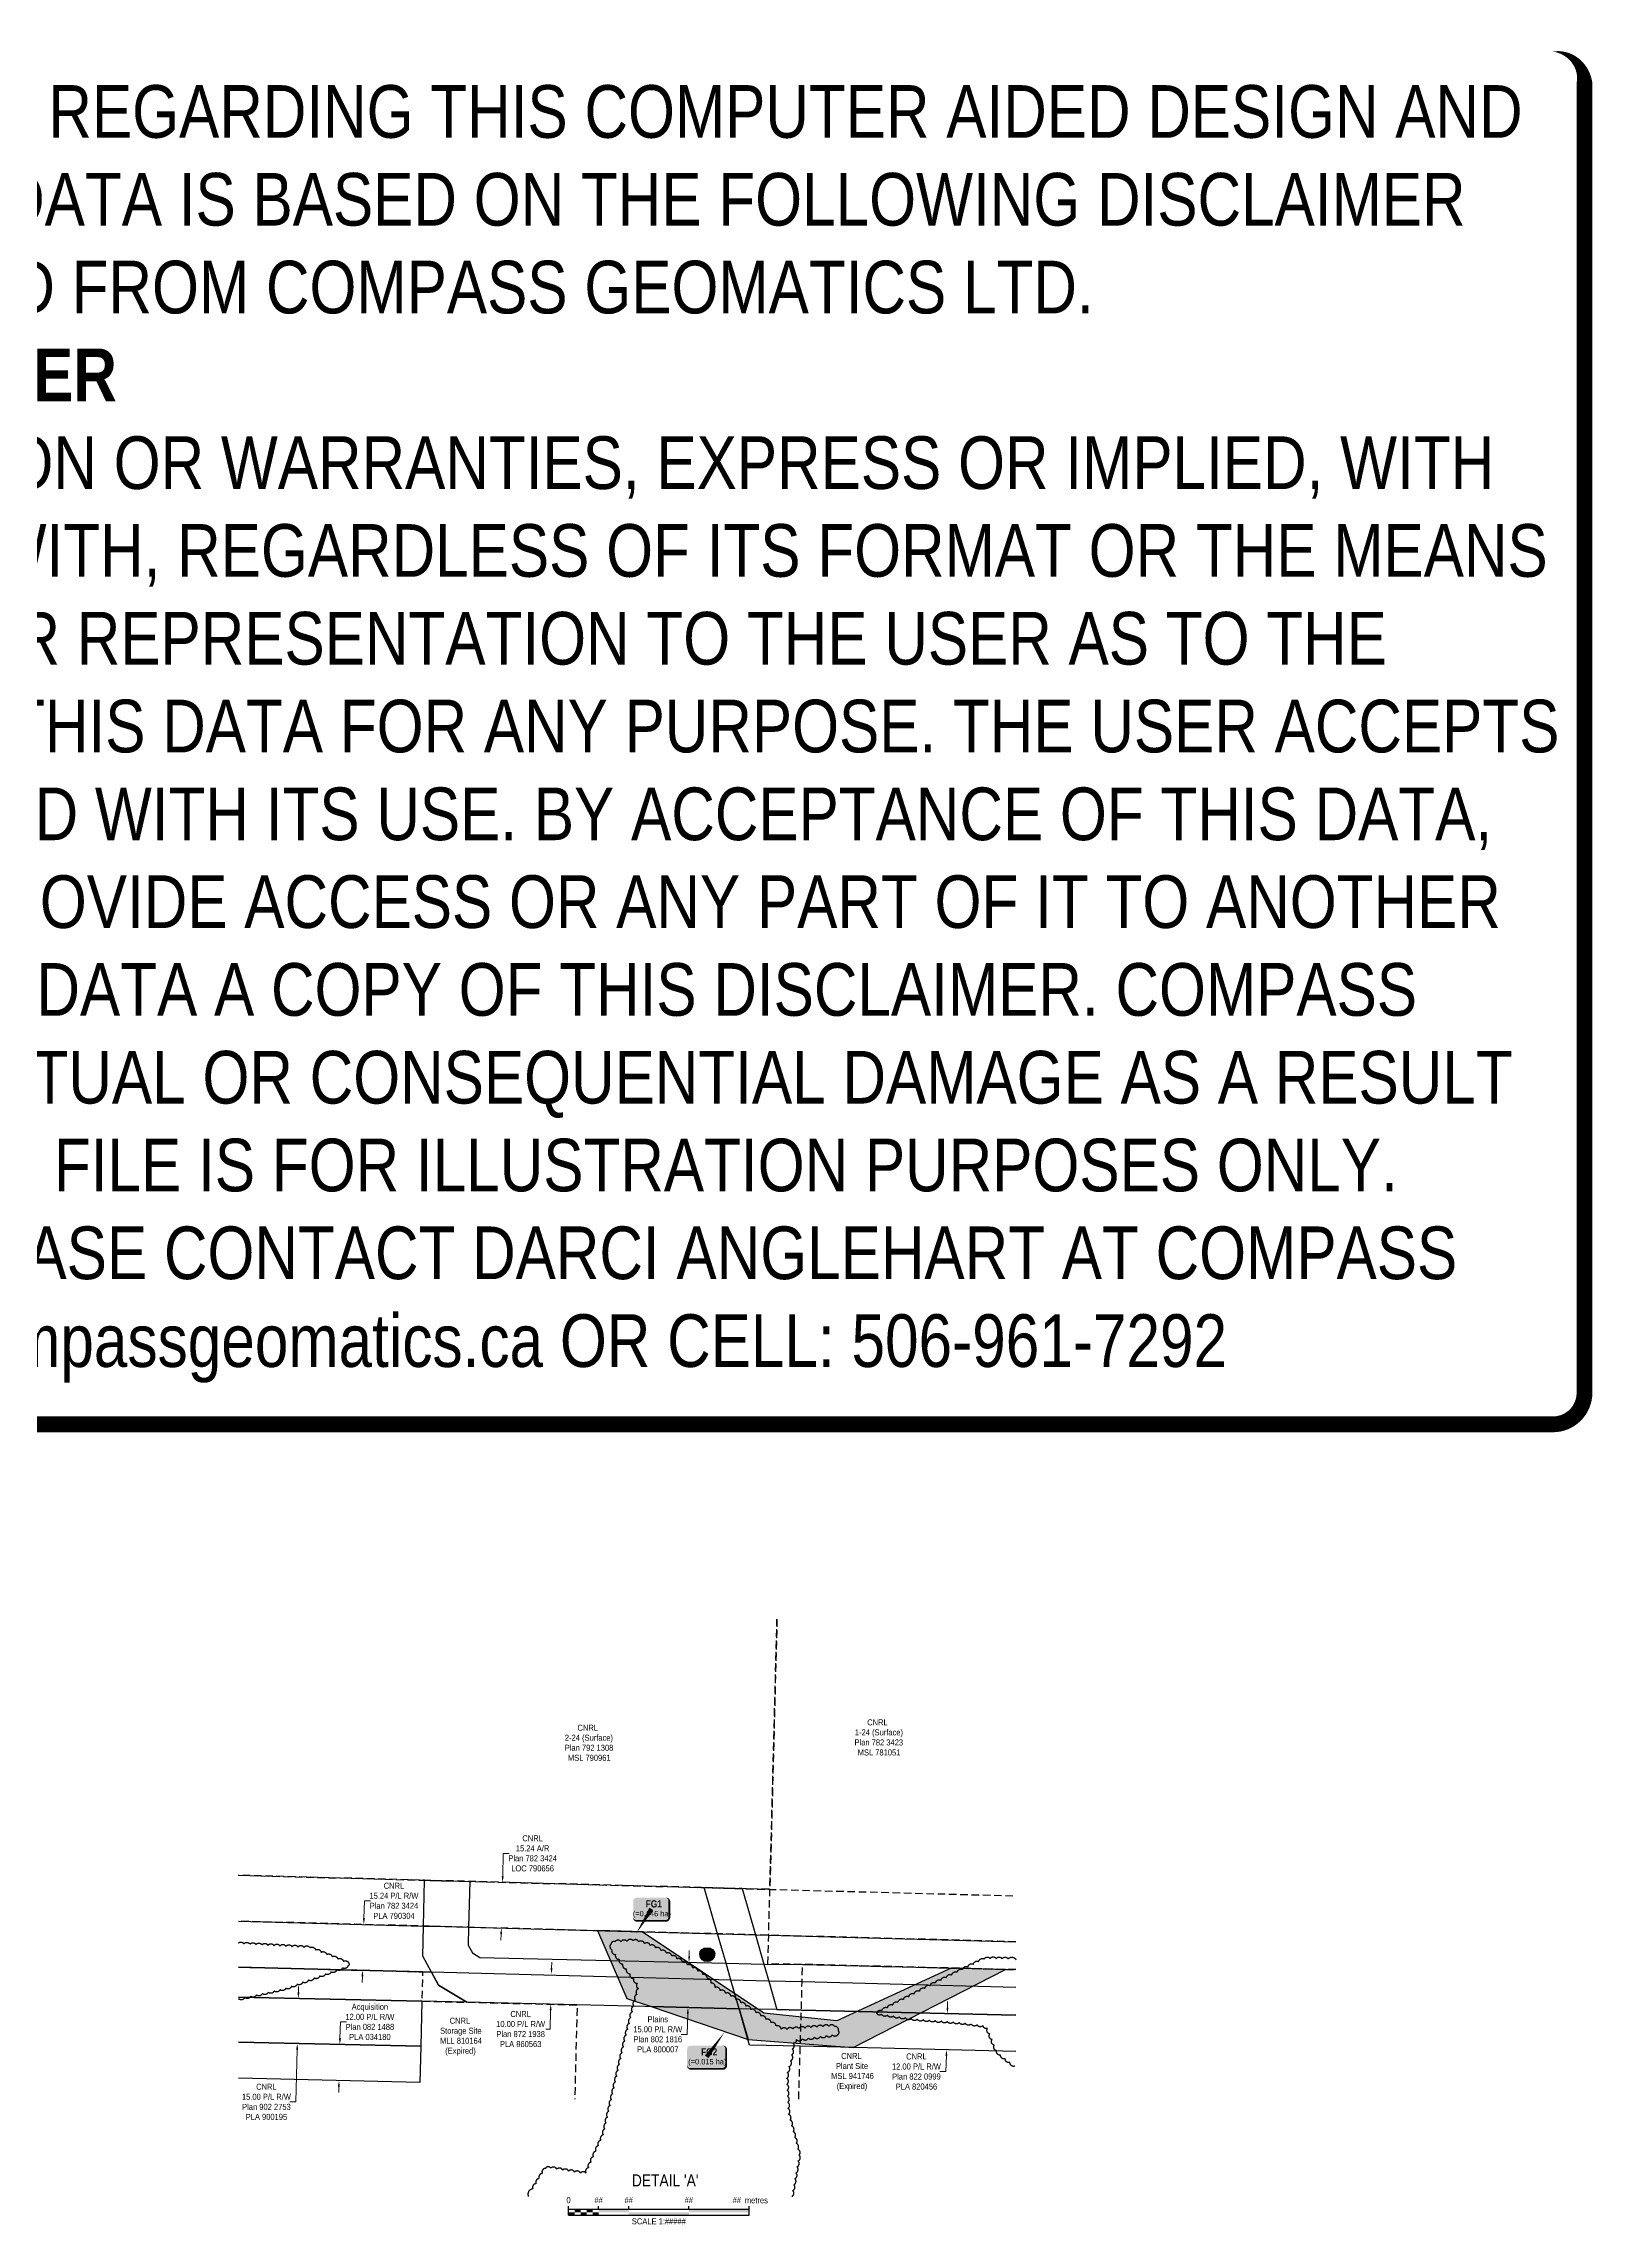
# Model space of a CAD drawing. Extents: x 397859 to 403387, y 6355888 to 6359667.
# Drawn here: x 400813 to 403387, y 6356044 to 6359667 of the extents above; entities that cross this region are included whole.
import ezdxf
from ezdxf.enums import TextEntityAlignment as Align

# ---------------------------------------------------------------- set-up
doc = ezdxf.new("R2010")
doc.units = 0
doc.header["$LTSCALE"] = 5
doc.header["$PDSIZE"] = 0.5
doc.linetypes.add('0', pattern=[1, 1, 0])
doc.linetypes.add('foc-ACCESSROAD', pattern=[3.75, 2.5, -1.25])
doc.layers.get('Defpoints').update_dxf_attribs({"color": 9})
for name, color, linetype in [('C-AR', 13, 'foc-ACCESSROAD'), ('C-RW', 13, 'Continuous'), ('C-WS', 13, 'foc-ACCESSROAD'), ('DETAIL-T', 7, 'Continuous'), ('F-RW', 190, 'Continuous'), ('P-CROSSINGS', 250, 'Continuous'), ('P-TEMP-BLOCKS', 250, 'Continuous'), ('P-TEMP-BLUE', 146, 'Continuous'), ('P-WORKAREA', 113, 'Continuous'), ('P-WORKAREA-H', 111, 'Continuous'), ('T-BUSH', 110, '0')]:
    doc.layers.add(name, color=color, linetype=linetype)
for name, color, linetype, lineweight in [('C-AR-T', 13, 'Continuous', 9), ('C-RW-T', 13, 'Continuous', 9), ('C-WS-T', 13, 'Continuous', 9), ('F-RW-T', 190, 'Continuous', 9)]:
    doc.layers.add(name, color=color, linetype=linetype, lineweight=lineweight)
doc.layers.add('DISCLAIMER', color=7, linetype='Continuous', plot=False)
doc.layers.add('P-TEMP-BLUE-H', color=7, linetype='Continuous', true_color=0x99e6ff)
doc.styles.add('80', font='ARIALN.TTF', dxfattribs={"height": 10})
doc.styles.add('80CG', font='ARIALN.TTF', dxfattribs={"height": 10})
doc.styles.add('80L', font='ARIALN.TTF', dxfattribs={"height": 10})
doc.styles.add('BOLD', font='ARIALNB.TTF')
doc.styles.add('Crossing', font='ARIALN.TTF', dxfattribs={"height": 10})
doc.dimstyles.new('Compass 5 000', dxfattribs={"dimscale": 5, "dimtxt": 9, "dimasz": 2, "dimexe": 0.2, "dimexo": 0.0625, "dimgap": 0.5, "dimtad": 0, "dimtih": 1, "dimtoh": 1, "dimzin": 0, "dimdsep": 46, "dimtxsty": '80CG', "dimcen": 0.1, "dimse1": 1, "dimse2": 1, "dimclrd": 256, "dimclrt": 256, "dimaunit": 1, "dimadec": 4, "dimazin": 0, "dimtfac": 0.06, "dimtofl": 0, "dimtmove": 0, "dimatfit": 1, "dimfxl": 0.2, "dimtolj": 1, "dimtzin": 0, "dimlwd": -1, "dimarcsym": 0})

# ---------------------------------------------------------------- blocks, each defined once
blk = doc.blocks.new('*U320')
at = {"color": 0}
for p, q in [((-150.0000000000342, 0), (-150.0000000000342, 15.00000000000273)), ((-150.0000000000342, 10.00000000000182), (150.2392182250246, 10.00000000000159)), ((-150.0000000000342, 0), (150.2392182250246, -2.274e-13)), ((-100.0000000000232, 10.00000000000182), (-100.0000000000232, 15.00000000000273)), ((-50.00000000001134, 10.00000000000182), (-50.00000000001134, 15.00000000000273)), ((50.00000000001134, 10.00000000000182), (50.00000000001134, 15.00000000000273)), ((150.2392182250246, -2.274e-13), (150.2392182250246, 15.0000000000025))]:
    blk.add_line(p, q, dxfattribs=at)
for points in [[(-150.0000000000342, 5.000000000000909), (-140.0000000000233, 5.000000000000909), (-150.0000000000342, 0), (-140.0000000000233, 0)], [(-140.0000000000342, 10.00000000000091), (-130.0000000000232, 10.00000000000091), (-140.0000000000342, 5), (-130.0000000000232, 5)], [(-130.0000000000342, 5.000000000000909), (-120.0000000000233, 5.000000000000909), (-130.0000000000342, 0), (-120.0000000000233, 0)], [(-120.0000000000342, 10.00000000000091), (-110.0000000000233, 10.00000000000091), (-120.0000000000342, 5), (-110.0000000000233, 5)], [(-110.0000000000342, 5.000000000000909), (-100.0000000000232, 5.000000000000909), (-110.0000000000342, 0), (-100.0000000000232, 0)], [(-100.0000000000232, 10.00000000000182), (-50.00000000001134, 10.00000000000182), (-100.0000000000232, 5.000000000000909), (-50.00000000001134, 5.000000000000909)], [(-50.00000000001134, 5.000000000000909), (50.00000000001134, 5.000000000000909), (-50.00000000001134, 0), (50.00000000001134, 0)], [(50.00000000001134, 10.00000000000182), (150.2392182250246, 10.00000000000159), (50.00000000001134, 5.000000000000909), (150.2392182250246, 5.000000000000682)]]:
    blk.add_solid(points, dxfattribs=at)
at = {"color": 0, "style": '80'}
blk.add_text('metres', height=10.00000000000227, dxfattribs=at).set_placement((162.2392182250246, 20.0000000000025), align=Align.CENTER)
for s, insert, char_height, attachment_point in [('0', (-150.0000000000342, 30.21145975443656), 10, 2), ('##', (-100.0000000000232, 30.21145975443656), 10, 2), ('##', (-50.00000000001134, 30.21145975443656), 10, 2), ('##', (50.00000000001134, 30.21145975443656), 10, 2), ('##', (136.6959500629242, 30.21828103683765), 10, 3), ('SCALE 1:#####', (0.1196091124951968, -5.000000000000114), 10.00000000000227, 2)]:
    blk.add_mtext(s, dxfattribs=dict(at, insert=insert, char_height=char_height, attachment_point=attachment_point))
blk = doc.blocks.new('*D482')
at = {"layer": 'Defpoints', "color": 0, "transparency": 16777216}
for p in [(401308.4473219961, 6356342.769170429), (401304.000259173, 6356282.859499819), (401307.0882750958, 6356282.789530101)]:
    blk.add_point(p, dxfattribs=at)
at = {"layer": 'F-RW-T', "transparency": 16777216}
for p, q in [((401305.5858326338, 6356352.836574103), (401306.2095035601, 6356380.361420989)), ((401306.2095035601, 6356380.361420989), (401316.2095035601, 6356380.361420989)), ((401303.7737326124, 6356272.862065862), (401303.5472060518, 6356262.864631905))]:
    blk.add_line(p, q, dxfattribs=at)
for points in [[(401303.9195936411, 6356352.874328529), (401307.2520716266, 6356352.798819676), (401305.3593060732, 6356342.839140146)], [(401302.1074936196, 6356272.899820289), (401305.4399716051, 6356272.824311435), (401304.000259173, 6356282.859499819)]]:
    blk.add_solid(points, dxfattribs=at)
at = {"layer": 'F-RW-T', "transparency": 16777216, "insert": (401355.2954517176, 6356380.36142099), "char_height": 10, "attachment_point": 5, "style": '80CG'}
blk.add_mtext('\\A1;Acquisition\\P12.00 P/L R/W\\PPlan 082 1488\\PPLA 034180', dxfattribs=at)
blk = doc.blocks.new('*D483')
at = {"layer": 'C-RW-T', "transparency": 16777216}
for p, q in [((401236.5814498414, 6356429.393353269), (401236.8079708752, 6356439.39078735)), ((401234.4300880097, 6356334.443680212), (401232.4605481768, 6356247.518663477)), ((401232.4605481768, 6356247.518663477), (401222.4605481768, 6356247.518663476))]:
    blk.add_line(p, q, dxfattribs=at)
for points in [[(401234.9152108277, 6356429.431106774), (401238.247688855, 6356429.355599763), (401236.3549288076, 6356419.395919186)], [(401232.7638489961, 6356334.481433718), (401236.0963270233, 6356334.405926706), (401234.6566090435, 6356344.441114293)]]:
    blk.add_solid(points, dxfattribs=at)
at = {"layer": 'Defpoints', "color": 0, "transparency": 16777216}
for p in [(401188.3425315221, 6356420.483780108), (401186.6442117579, 6356345.528975216), (401234.6566090435, 6356344.441114293)]:
    blk.add_point(p, dxfattribs=at)
at = {"layer": 'C-RW-T', "transparency": 16777216, "insert": (401183.374600018, 6356247.518663478), "char_height": 10, "attachment_point": 5, "style": '80CG'}
blk.add_mtext('\\A1;CNRL\\P15.00 P/L R/W\\PPlan 902 2753\\PPLA 900195', dxfattribs=at)
blk = doc.blocks.new('*D484')
at = {"layer": 'C-RW-T', "transparency": 16777216}
for p, q in [((401657.2259678822, 6356469.67095416), (401657.4525702705, 6356479.668386399)), ((401655.644293305, 6356399.889322419), (401654.9323720139, 6356368.480188028)), ((401654.9323720139, 6356368.480188028), (401644.9323720139, 6356368.480188028))]:
    blk.add_line(p, q, dxfattribs=at)
for points in [[(401655.5597291759, 6356469.708721225), (401658.8922065885, 6356469.633187096), (401656.9993654939, 6356459.673521922)], [(401653.9780545986, 6356399.927089483), (401657.3105320113, 6356399.851555354), (401655.8708956932, 6356409.886754656)]]:
    blk.add_solid(points, dxfattribs=at)
at = {"layer": 'Defpoints', "color": 0, "transparency": 16777216}
for p in [(401143.9989240877, 6356471.301220158), (401142.870454287, 6356421.514452892)]:
    blk.add_point(p, dxfattribs=at)
at = {"layer": 'C-RW-T', "transparency": 16777216, "insert": (401605.8464238551, 6356368.480188028), "char_height": 10, "attachment_point": 5, "style": '80CG', "bg_fill": 3, "box_fill_scale": 1.1, "bg_fill_color": 256, "bg_fill_true_color": 13158600, "bg_fill_transparency": 0}
blk.add_mtext('\\A1;CNRL\\P10.00 P/L R/W\\PPlan 872 1938\\PPLA 860563', dxfattribs=at)
at = {"layer": 'Defpoints', "color": 0, "transparency": 16777216}
blk.add_point((401655.8708956932, 6356409.886754656), dxfattribs=at)
blk = doc.blocks.new('*D485')
at = {"layer": 'C-RW-T', "transparency": 16777216}
for p, q in [((401345.4239454367, 6356552.208618926), (401346.1967739536, 6356581.501604861)), ((401346.1967739536, 6356581.501604861), (401356.1967739536, 6356581.501604861)), ((401342.8871321128, 6356456.054251695), (401342.623396727, 6356446.057730118))]:
    blk.add_line(p, q, dxfattribs=at)
for points in [[(401343.7578585072, 6356552.252574824), (401347.0900323662, 6356552.164663028), (401345.160210051, 6356542.212097349)], [(401341.2210451832, 6356456.098207593), (401344.5532190423, 6356456.010295797), (401343.1508674985, 6356466.050773273)]]:
    blk.add_solid(points, dxfattribs=at)
at = {"layer": 'Defpoints', "color": 0, "transparency": 16777216}
for p in [(401248.0278056733, 6356544.774713948), (401345.160210051, 6356542.212097349), (401246.0184631207, 6356468.613389873)]:
    blk.add_point(p, dxfattribs=at)
at = {"layer": 'C-RW-T', "transparency": 16777216, "insert": (401395.282722111, 6356581.501604861), "char_height": 10, "attachment_point": 5, "style": '80CG'}
blk.add_mtext('\\A1;CNRL\\P15.24 P/L R/W\\PPlan 782 3424\\PPLA 790304', dxfattribs=at)
blk = doc.blocks.new('*D486')
at = {"layer": 'C-AR-T', "transparency": 16777216}
for p, q in [((401575.979318324, 6356622.317272568), (401576.9850723977, 6356660.407573715)), ((401576.9850723977, 6356660.407573715), (401586.9850723977, 6356660.407573715)), ((401573.440867235, 6356526.180086597), (401573.176914569, 6356516.183570755))]:
    blk.add_line(p, q, dxfattribs=at)
for points in [[(401574.3132323503, 6356622.361264679), (401577.6454042977, 6356622.273280457), (401575.7153656582, 6356612.320756725)], [(401571.7747812612, 6356526.224078707), (401575.1069532087, 6356526.136094485), (401573.7048199008, 6356536.17660244)]]:
    blk.add_solid(points, dxfattribs=at)
at = {"layer": 'Defpoints', "color": 0, "transparency": 16777216}
for p in [(401305.9554235852, 6356619.44362403), (401575.7153656582, 6356612.320756725), (401303.9448778279, 6356543.299469745)]:
    blk.add_point(p, dxfattribs=at)
at = {"layer": 'C-AR-T', "transparency": 16777216, "insert": (401625.7094925882, 6356660.407573714), "char_height": 10, "attachment_point": 5, "style": '80CG'}
blk.add_mtext('\\A1;CNRL\\P15.24 A/R\\PPlan 782 3424\\PLOC 790656', dxfattribs=at)
blk = doc.blocks.new('*D487')
at = {"layer": 'Defpoints', "color": 0, "transparency": 16777216}
for p in [(401924.3125300653, 6356478.328782752), (401883.8889632783, 6356404.288391222), (401922.5494677139, 6356403.378970928)]:
    blk.add_point(p, dxfattribs=at)
at = {"layer": 'F-RW-T', "transparency": 16777216}
for p, q in [((401885.8871929665, 6356489.235437479), (401886.1223603034, 6356499.232671913)), ((401883.6537959413, 6356394.291156788), (401882.8402481472, 6356359.706302754)), ((401882.8402481472, 6356359.706302754), (401872.8402481472, 6356359.706302754))]:
    blk.add_line(p, q, dxfattribs=at)
for points in [[(401884.2209872276, 6356489.274632035), (401887.5533987054, 6356489.196242922), (401885.6520256296, 6356479.238203046)], [(401881.9875902024, 6356394.330351344), (401885.3200016803, 6356394.251962231), (401883.8889632783, 6356404.288391222)]]:
    blk.add_solid(points, dxfattribs=at)
at = {"layer": 'F-RW-T', "transparency": 16777216, "insert": (401833.7542999884, 6356359.706302754), "char_height": 10, "attachment_point": 5, "style": '80CG'}
blk.add_mtext('\\A1;Plains\\P15.00 P/L R/W\\PPlan 802 1816\\PPLA 800007', dxfattribs=at)
blk = doc.blocks.new('*D488')
at = {"layer": 'C-RW-T', "transparency": 16777216}
for p, q in [((402315.2001819142, 6356404.137101829), (402315.4357659098, 6356414.134326452)), ((402313.316202449, 6356324.188691687), (402312.6964821873, 6356297.890289514)), ((402312.6964821873, 6356297.890289514), (402302.6964821873, 6356297.890289514))]:
    blk.add_line(p, q, dxfattribs=at)
for points in [[(402313.5339778102, 6356404.176365828), (402316.8663860182, 6356404.097837829), (402314.9645979187, 6356394.139877205)], [(402311.6499983451, 6356324.227955686), (402314.982406553, 6356324.149427687), (402313.5517864446, 6356334.18591631)]]:
    blk.add_solid(points, dxfattribs=at)
at = {"layer": 'Defpoints', "color": 0, "transparency": 16777216}
for p in [(402290.7391327136, 6356394.710748832), (402289.3263212396, 6356334.756787937), (402313.5517864446, 6356334.18591631)]:
    blk.add_point(p, dxfattribs=at)
at = {"layer": 'C-RW-T', "transparency": 16777216, "insert": (402263.6105340285, 6356297.890289515), "char_height": 10, "attachment_point": 5, "style": '80CG'}
blk.add_mtext('\\A1;CNRL\\P12.00 P/L R/W\\PPlan 822 0999\\PPLA 820456', dxfattribs=at)
blk = doc.blocks.new('*U489')
at = {"true_color": 0x99e6ff}
h = blk.add_hatch(color=141, dxfattribs=at)
edge = h.paths.add_edge_path()
edge.add_line((-26.49999999999999, -20), (26.49999999999999, -20))
edge.add_arc((26.49999999999999, -14), 6, 270, 360)
edge.add_line((32.49999999999999, -14), (32.49999999999999, 12.5))
edge.add_arc((26.49999999999999, 12.5), 6, 0, 90)
edge.add_line((26.49999999999999, 18.5), (-26.49999999999999, 18.5))
edge.add_arc((-26.49999999999999, 12.5), 6, 90, 180)
edge.add_line((-32.49999999999999, 12.5), (-32.49999999999999, -14))
edge.add_arc((-26.49999999999999, -14), 6, 180, 270)
at = {"flags": 128}
blk.add_lwpolyline([(29.87151032983764, 41.21783112559998, 0, 7.499999999999999, 0), (-3.398394867633904e-15, 0, 0, 0, 0)], format="xyseb", dxfattribs=at)
at = {"color": 250, "flags": 128}
blk.add_lwpolyline([(-26.49999999999999, -20, 3, 3, 0), (26.49999999999999, -20, 3, 3, 0.414213562373095), (32.49999999999999, -14, 3, 3, 0), (32.49999999999999, 12.5, 3, 0, 0.414213562373095), (26.49999999999999, 18.5, 0, 0, 0), (-26.49999999999999, 18.5, 0, 0, 0.414213562373095), (-32.49999999999999, 12.5, 0, 0, 0), (-32.49999999999999, -14, 0, 3, 0.414213562373095)], format="xyseb", close=True, dxfattribs=at)
at = {"color": 250}
for tag, p, height, style in [('TEMP_AREA_W1_001', (-9.212824010914055, 2.244292974654144), 12, 'BOLD'), ('ENTER_TEXT_001', (-30.65893587994544, -12.47010782646594), 9, '80')]:
    blk.add_attdef(tag, p, '', height=height, dxfattribs=dict(at, style=style))
blk = doc.blocks.new('xing2')
h = blk.add_hatch(color=50)
h.dxf.hatch_style = 1
edge = h.paths.add_edge_path()
edge.add_ellipse((0, 0), major_axis=(-12.5, 0), ratio=0.8162973455633619, start_angle=0, end_angle=360)
h = blk.add_hatch(color=250)
h.dxf.hatch_style = 1
edge = h.paths.add_edge_path()
edge.add_ellipse((0, -2.047489049626165), major_axis=(-12.5, 0), ratio=0.8162973455633619, start_angle=0, end_angle=180)
edge.add_line((12.5, -2.047489049626165), (12.5, 0))
edge.add_ellipse((0, 0), major_axis=(-12.5, 0), ratio=0.8162973455633619, start_angle=0, end_angle=180, ccw=False)
edge.add_line((-12.5, 0), (-12.5, -2.047489049626165))
at = {"color": 250}
blk.add_ellipse((0, 0), major_axis=(-12.5, 0), ratio=0.8162973455633619, dxfattribs=at)
blk.add_ellipse((0, -2.047489049626165), major_axis=(-12.5, 0), ratio=0.8162973455633619, start_param=0, end_param=3.141592653589793, dxfattribs=at)
at = {"color": 250, "style": 'Crossing'}
blk.add_attdef('CROSSING', text='', height=9, dxfattribs=at).set_placement((0.08916442567715421, 0.0199513138486509), align=Align.MIDDLE_CENTER)
at = {"color": 250, "style": 'Crossing', "flags": 1}
for tag, p in [('DESCRIPTION', (0.08916442567715421, -25.770021277247)), ('LOCATION', (0.08916442567715421, -39.30337514164421)), ('OWNER', (0.08916442567715421, -12.49201765665748)), ('DWG_REF', (0.08916442567715421, -52.83672900604233))]:
    blk.add_attdef(tag, text='', height=9, dxfattribs=at).set_placement(p, align=Align.MIDDLE_CENTER)
blk = doc.blocks.new('*U505')
h = blk.add_hatch(color=111)
edge = h.paths.add_edge_path()
edge.add_line((-23.99999999999998, -20), (23.99999999999998, -20))
edge.add_arc((23.99999999999998, -14), 6, 270, 360)
edge.add_line((29.99999999999998, -14), (29.99999999999998, 12.5))
edge.add_arc((23.99999999999998, 12.5), 6, 0, 90)
edge.add_line((23.99999999999998, 18.5), (-23.99999999999998, 18.5))
edge.add_arc((-23.99999999999998, 12.5), 6, 90, 180)
edge.add_line((-29.99999999999998, 12.5), (-29.99999999999998, -14))
edge.add_arc((-23.99999999999998, -14), 6, 180, 270)
at = {"color": 250, "flags": 128}
blk.add_lwpolyline([(-23.99999999999998, -20, 3, 3, 0), (23.99999999999998, -20, 3, 3, 0.414213562373095), (29.99999999999998, -14, 3, 3, 0), (29.99999999999998, 12.5, 3, 0, 0.414213562373095), (23.99999999999998, 18.5, 0, 0, 0), (-23.99999999999998, 18.5, 0, 0, 0.414213562373095), (-29.99999999999998, 12.5, 0, 0, 0), (-29.99999999999998, -14, 0, 3, 0.414213562373095)], format="xyseb", close=True, dxfattribs=at)
at = {"flags": 128}
blk.add_lwpolyline([(-25.26090848258957, -41.5107357212103, 0, 7.5, 0), (-3.398394867633905e-15, 0, 0, 0, 0)], format="xyseb", dxfattribs=at)
at = {"color": 250}
for tag, p, height, style in [('TEMP_AREA_W1_001', (-9.212824010914055, 2.244292974654144), 12, 'BOLD'), ('ENTER_TEXT_001', (-30.65893587994544, -12.47010782646594), 9, '80')]:
    blk.add_attdef(tag, p, '', height=height, dxfattribs=dict(at, style=style))
blk = doc.blocks.new('Disclaimer_Legal')
at = {"layer": 'DISCLAIMER', "color": 254, "flags": 128}
blk.add_lwpolyline([(-3612.859355113964, -1104.601793492536, 37.5, 37.5, 0), (4096.10254652852, -1104.601793492536, 37.5, 37.5, 0.414213562373095), (4171.10254652852, -1029.601793492536, 37.5, 37.5, 0), (4171.10254652852, 2078.694150954953, 37.5, 0, 0.414213562373095), (4096.10254652852, 2153.694150954953, 0, 0, 0), (-3612.859355113964, 2153.694150954953, 0, 0, 0.414213562373095), (-3687.859355113964, 2078.694150954953, 0, 0, 0), (-3687.859355113964, -1029.601793492536, 0, 37.5, 0.414213562373095)], format="xyseb", close=True, dxfattribs=at)
at = {"layer": 'DISCLAIMER', "color": 254, "insert": (241.6215957072782, 533.9211787312088), "char_height": 125, "width": 7717.567617301413, "attachment_point": 5, "style": '80'}
blk.add_mtext('NOTICE TO THE CORPORATION, PERSON &/OR PERSONS REGARDING THIS COMPUTER AIDED DESIGN AND DRAFTING (CADD) FILES. ACCEPTANCE OF THE CADD DATA IS BASED ON THE FOLLOWING DISCLAIMER WHICH COVERS ALL CADD DATA RECIEVED FROM COMPASS GEOMATICS LTD.\\P{\\fArial Narrow|b1|i0|c0|p34;DISCLAIMER}\\PCOMPASS GEOMATICS LTD. MAKES NO REPRESENTATION OR WARRANTIES, EXPRESS OR IMPLIED, WITH RESPECT TO THE REUSE OF THE DATA PROVIDED HEREWITH, REGARDLESS OF ITS FORMAT OR THE MEANS OF ITS TRANSMISSION. THERE IS NO GUARANTEE OR REPRESENTATION TO THE USER AS TO THE ACCURACY, CURRENCY, SUITABILITY OR RELIABILITY OF THIS DATA FOR ANY PURPOSE. THE USER ACCEPTS THE DATA "AS IS", AND ASSUMES ALL RISKS ASSOCIATED WITH ITS USE. BY ACCEPTANCE OF THIS DATA, THE USER AGREES NOT TO TRANSMIT THIS DATA OR PROVIDE ACCESS OR ANY PART OF IT TO ANOTHER PARTY UNLESS THE USER SHALL INCLUDE WITH THE DATA A COPY OF THIS DISCLAIMER. COMPASS GEOMATICS LTD. ASSUMES NO RESPONSIBILITY FOR ACTUAL OR CONSEQUENTIAL DAMAGE AS A RESULT OF ANY USER\'S RELIANCE ON THIS DATA. THIS CADD FILE IS FOR ILLUSTRATION PURPOSES ONLY.\\PIF YOU REQUIRE MORE ACCURATE INFORMATION, PLEASE CONTACT DARCI ANGLEHART AT COMPASS GEOMATICS LTD. VIA EMAIL: darci.anglehart@compassgeomatics.ca OR CELL: 506-961-7292', dxfattribs=at)

msp = doc.modelspace()

# ---------------------------------------------------------------- hatches: boundary and pattern name
at = {"layer": 'P-TEMP-BLUE-H'}
h = msp.add_hatch(color=256, dxfattribs=at)
h.dxf.hatch_style = 1
h.paths.add_polyline_path([(401983.7160046798, 6356351.248139892), (401968.9853831321, 6356402.286647805), (401822.5752848671, 6356405.730687567)])
at = {"layer": 'P-WORKAREA-H'}
h = msp.add_hatch(color=256, dxfattribs=at)
h.dxf.hatch_style = 1
h.paths.add_polyline_path([(401733.7570771389, 6356531.95707295), (401782.1123694791, 6356419.411417796), (401822.5752848671, 6356405.730687567), (401968.9853831321, 6356402.286647805), (401983.7160046793, 6356351.248139892), (402158.2888798467, 6356337.844677366), (402411.6582887123, 6356467.607349486), (402321.4200147435, 6356469.845195647), (402131.3274417776, 6356382.111117077), (402009.8929702628, 6356394.630704517), (401807.6202673206, 6356530.008331112)])

# ---------------------------------------------------------------- linework, layer by layer
at = {"layer": 'C-AR', "flags": 128}
for points in [[(401136.8162786962, 6356623.909652884), (401446.2723315178, 6356615.73863096), (401521.2212136556, 6356613.758088022), (401910.9288654542, 6356603.471548908), (401973.8309806575, 6356601.81148525), (402020.0222563523, 6356600.595595208), (402428.7030036769, 6356589.806955247)], [(402428.7030036769, 6356513.620819674), (402018.0104156036, 6356524.45465829), (401995.9856250729, 6356525.038232616), (401957.2571401104, 6356526.061679593), (401933.082733258, 6356526.698239071), (401519.3993954433, 6356537.612498629), (401459.8224129004, 6356539.185278001), (401444.4564467901, 6356539.592392977), (401136.8162786962, 6356547.708776038)]]:
    msp.add_lwpolyline(points, dxfattribs=at)
at = {"layer": 'C-RW'}
for points in [[(402428.7030036769, 6356331.472384828), (402070.590083138, 6356339.911294205), (401986.4184295141, 6356341.884805784), (401968.9853831322, 6356402.286647778), (401955.246359334, 6356449.895677643), (401947.1983205796, 6356477.790000944), (401933.082733258, 6356526.698239071), (401910.9288654542, 6356603.471548908), (401973.8309806575, 6356601.81148525), (401995.9856250729, 6356525.038232616), (402010.0472985307, 6356476.311637882), (402018.1453538613, 6356448.23283778), (402031.8364011362, 6356400.804804374), (402072.3059250724, 6356399.853741278), (402428.7030036769, 6356391.462400503)], [(401136.8162786962, 6356547.708776038), (401444.4564467901, 6356539.592392977), (401459.8224129004, 6356539.185278001), (401519.3993954433, 6356537.612498629), (401933.082733258, 6356526.698239071), (401957.2571401104, 6356526.061679593), (401995.9856250729, 6356525.038232616), (402018.0104156036, 6356524.45465829), (402428.7030036769, 6356513.620819674)], [(402428.7030036769, 6356437.404142538), (402073.5640267864, 6356446.77358027), (402018.1453538613, 6356448.23283778), (401955.246359334, 6356449.895677643), (401457.8097689179, 6356463.018805869), (401442.900313626, 6356463.426295261), (401136.8162786962, 6356471.490455795)], [(401136.8162786962, 6356471.490455795), (401442.900313626, 6356463.426295261), (401457.8097689179, 6356463.018805869), (401469.5677834381, 6356441.489761136), (401516.4151610387, 6356412.938727981), (401441.4846034367, 6356414.746046994), (401136.8162786962, 6356421.651677194)], [(401136.8162786962, 6356421.651677194), (401441.4846034367, 6356414.746046994), (401439.7874919183, 6356339.793275733), (401136.8162786962, 6356346.657972404)]]:
    msp.add_lwpolyline(points, dxfattribs=at)
at = {"layer": 'C-WS', "flags": 128}
for points in [[(402031.8456656776, 6357049.221501091), (402020.0222563523, 6356600.595595208), (401973.8309806575, 6356601.81148525), (401910.9288654542, 6356603.471548908), (401521.2212136556, 6356613.758088022), (401446.2723315178, 6356615.73863096), (401136.8162786962, 6356623.909652884)], [(402428.7030036769, 6356467.184652437), (402074.3614081005, 6356475.972076495), (402016.6427772537, 6356476.276815509), (402018.0104156036, 6356524.45465829), (402020.0222563523, 6356600.595595208), (402031.8456656776, 6357049.221501091)], [(401136.8162786962, 6356471.490455795), (401442.900313626, 6356463.426295261), (401441.4846034367, 6356414.746046994), (401516.4151610387, 6356412.938727981), (401699.7285064029, 6356408.620441695), (401695.677228549, 6356252.003559088)], [(402067.9102565566, 6356252.003559088), (402070.590083138, 6356339.911294205), (402072.3059250724, 6356399.853741278), (402073.5640267864, 6356446.77358027), (402074.3614081005, 6356475.972076495), (402428.7030036769, 6356467.184652437)]]:
    msp.add_lwpolyline(points, dxfattribs=at)
at = {"layer": 'F-RW'}
for points in [[(402428.7030036769, 6356391.462400503), (402072.3059250724, 6356399.853741278), (402031.8364011362, 6356400.804804374), (401968.9853831322, 6356402.286647778), (401699.7285064029, 6356408.620441695), (401516.4151610387, 6356412.938727981), (401469.5677834381, 6356441.489761136), (401457.8097689179, 6356463.018805869), (401443.2686969743, 6356489.656634325), (401444.4564467901, 6356539.592392977), (401446.2723315178, 6356615.73863096), (401521.2212136556, 6356613.758088022), (401519.3993954433, 6356537.612498629), (401518.6911384089, 6356507.948600449), (401525.7370990054, 6356495.051841965), (401538.2732004446, 6356487.41699701), (401947.1983205796, 6356477.790000944), (402010.0472985307, 6356476.311637882), (402074.3614081005, 6356475.972076495), (402428.7030036769, 6356467.184652437)], [(401136.8162786962, 6356346.657972404), (401439.7874919183, 6356339.793275733), (401438.4301356192, 6356279.813524452), (401136.8162786962, 6356286.647633078)]]:
    msp.add_lwpolyline(points, dxfattribs=at)
at = {"layer": 'P-TEMP-BLUE'}
msp.add_lwpolyline([(401983.7160046798, 6356351.248139892), (401968.9853831321, 6356402.286647805), (401822.5752848671, 6356405.730687567)], close=True, dxfattribs=at)
at = {"layer": 'P-WORKAREA'}
msp.add_lwpolyline([(401733.7570771389, 6356531.95707295), (401782.1123694791, 6356419.411417796), (401822.5752848671, 6356405.730687567), (401968.9853831321, 6356402.286647805), (401983.7160046793, 6356351.248139892), (402158.2888798467, 6356337.844677366), (402411.6582887123, 6356467.607349486), (402321.4200147435, 6356469.845195647), (402131.3274417776, 6356382.111117077), (402009.8929702628, 6356394.630704517), (401807.6202673206, 6356530.008331112)], close=True, dxfattribs=at)
at = {"layer": 'T-BUSH', "flags": 128}
for points in [[(402056.3790731309, 6356090.343399799, 0.52056705), (402058.1425048786, 6356100.182461023, 0.52056705), (402059.9059366264, 6356110.021522248, 0.52056705), (402061.6693683742, 6356119.860583472, 0.52056705), (402063.4328001219, 6356129.699644697, 0.52056705), (402065.1962318697, 6356139.538705921, 0.52056705), (402066.9596636174, 6356149.377767146, 0.52056705), (402068.7230953651, 6356159.216828369, 0.52056705), (402066.4180149797, 6356168.892902735, 0.52056705), (402063.873180814, 6356178.559372431, 0.52056705), (402061.3283466484, 6356188.225842126, 0.52056705), (402058.7835124827, 6356197.892311822, 0.52056705), (402056.2386783171, 6356207.558781518, 0.52056705), (402053.6938441514, 6356217.225251213, 0.52056705), (402051.1490099857, 6356226.891720908, 0.52056705), (402050.3028885418, 6356236.817519635, 0.52056705), (402049.8476170584, 6356246.802986334, 0.52056705), (402049.392345575, 6356256.788453031, 0.52056705), (402048.9370740917, 6356266.77391973, 0.52056705), (402048.4818026083, 6356276.759386429, 0.52056705), (402048.0265311249, 6356286.744853126, 0.52056705), (402049.1093579179, 6356296.552379062, 0.52056705), (402051.832503342, 6356306.170138485, 0.52056705), (402054.5556487659, 6356315.787897907, 0.52056705), (402056.2757818365, 6356325.604859448, 0.52056705), (402057.4345875988, 6356335.533302755, 0.52056705), (402058.5933933611, 6356345.461746063, 0.52056705), (402064.3333732477, 6356350.887958863, 0.52056705), (402074.2401760424, 6356352.219152197, 0.52056705), (402084.1469788371, 6356353.550345531, 0.52056705), (402094.0537816318, 6356354.881538865, 0.52056705), (402103.9605844265, 6356356.212732201, 0.52056705), (402113.8673872211, 6356357.543925534, 0.52056705), (402123.7741900159, 6356358.875118868, 0.52056705), (402133.6809928105, 6356360.206312203, 0.52056705), (402134.1113610714, 6356365.194145032, 0.52056705), (402127.6665287847, 6356372.834888066, 0.52056705), (402118.2007780687, 6356373.259183954, 0.52056705), (402108.2347076158, 6356372.488303266, 0.52056705), (402098.2686371629, 6356371.71742258, 0.52056705), (402088.3025667099, 6356370.946541895, 0.52056705), (402078.336496257, 6356370.175661208, 0.52056705), (402068.370425804, 6356369.404780522, 0.52056705), (402058.4043553511, 6356368.633899836, 0.52056705), (402048.4382848981, 6356367.863019149, 0.52056705), (402038.7284381005, 6356368.084931158, 0.52056705), (402030.3801403224, 6356373.582452556, 0.52056705), (402022.0318425442, 6356379.079973953, 0.52056705), (402013.683544766, 6356384.577495351, 0.52056705), (402005.3352469879, 6356390.075016748, 0.52056705), (401996.9869492098, 6356395.572538145, 0.52056705), (401988.6386514316, 6356401.070059543, 0.52056705), (401980.2903536534, 6356406.567580939, 0.52056705), (401971.9420558753, 6356412.065102336, 0.52056705), (401963.5937580972, 6356417.562623734, 0.52056705), (401955.245460319, 6356423.060145131, 0.52056705), (401946.5460883618, 6356427.95244355, 0.52056705), (401937.6293076428, 6356432.469947166, 0.52056705), (401929.0654189063, 6356437.448434967, 0.52056705), (401922.3770704866, 6356444.87694846, 0.52056705), (401915.6887220669, 6356452.305461953, 0.52056705), (401908.6490837894, 6356459.327577501, 0.52056705), (401900.3309561246, 6356464.870642489, 0.52056705), (401891.7884529551, 6356470.051317552, 0.52056705), (401883.1186604089, 6356475.026406949, 0.52056705), (401874.4488678629, 6356480.001496347, 0.52056705), (401865.7790753167, 6356484.976585744, 0.52056705), (401857.0828014778, 6356489.902292723, 0.52056705), (401848.1415295669, 6356494.371126343, 0.52056705), (401839.2002576561, 6356498.839959963, 0.52056705), (401830.2589857453, 6356503.308793583, 0.52056705), (401821.2089329493, 6356507.508888538, 0.52056705), (401811.6767142947, 6356510.517812735, 0.52056705), (401802.1444956402, 6356513.526736933, 0.52056705), (401792.5016973272, 6356515.380857754, 0.52056705), (401782.5716862754, 6356514.235563986, 0.52056705), (401772.6173675964, 6356513.513174953, 0.52056705), (401762.6215275964, 6356513.513174953, 0.52056705), (401756.2580321293, 6356510.262231351, 0.52056705), (401757.3966482103, 6356500.341214251, 0.52056705), (401763.4172053093, 6356492.361884108, 0.52056705), (401769.4377624081, 6356484.382553966, 0.52056705), (401775.4583195071, 6356476.403223823, 0.52056705), (401781.478876606, 6356468.42389368, 0.52056705), (401787.4994337049, 6356460.444563538, 0.52056705), (401793.5199908038, 6356452.465233395, 0.52056705), (401799.5405479027, 6356444.485903252, 0.52056705), (401801.5233207642, 6356435.71124534, 0.52056705), (401798.9784801611, 6356426.044777339, 0.52056705), (401796.4336395577, 6356416.378309338, 0.52056705), (401793.8887989545, 6356406.711841337, 0.52056705), (401791.3439583512, 6356397.045373337, 0.52056705), (401788.7991177479, 6356387.378905336, 0.52056705), (401786.2542771446, 6356377.712437335, 0.52056705), (401783.7094365413, 6356368.045969334, 0.52056705), (401781.1645959381, 6356358.379501334, 0.52056705), (401778.8924326728, 6356348.646035953, 0.52056705), (401776.6678005405, 6356338.900892077, 0.52056705), (401774.4431684082, 6356329.1557482, 0.52056705), (401772.2185362758, 6356319.410604322, 0.52056705), (401769.9939041435, 6356309.665460447, 0.52056705), (401767.7692720111, 6356299.92031657, 0.52056705), (401765.5446398788, 6356290.175172692, 0.52056705), (401763.3200077465, 6356280.430028815, 0.52056705), (401761.0953756141, 6356270.684884938, 0.52056705), (401758.8707434817, 6356260.939741061, 0.52056705), (401756.6461113495, 6356251.194597185, 0.52056705), (401754.4214792171, 6356241.449453308, 0.52056705), (401752.1968470847, 6356231.704309431, 0.52056705), (401749.9722149524, 6356221.959165554, 0.52056705), (401747.7475828201, 6356212.214021677, 0.52056705), (401745.5229506877, 6356202.468877801, 0.52056705), (401743.1318886463, 6356192.779575117, 0.52056705), (401739.0285619582, 6356183.664777949, 0.52056705), (401734.9252352702, 6356174.549980783, 0.52056705), (401730.8219085822, 6356165.435183615, 0.52056705), (401726.7185818941, 6356156.320386449, 0.52056705), (401722.6152552061, 6356147.205589281, 0.52056705), (401718.511928518, 6356138.090792114, 0.52056705), (401714.40860183, 6356128.975994947, 0.52056705), (401705.2879888707, 6356129.237040469, 0.52056705), (401695.4280426383, 6356130.879683949, 0.52056705), (401685.568096406, 6356132.522327429, 0.52056705), (401675.7081501736, 6356134.164970908, 0.52056705), (401665.8482039413, 6356135.807614387, 0.52056705), (401655.9882577089, 6356137.450257867, 0.52056705), (401647.0395345665, 6356137.089857181, 0.52056705), (401641.7991606694, 6356128.577789352, 0.52056705), (401636.5587867725, 6356120.065721523, 0.52056705), (401631.3184128754, 6356111.553653694, 0.52056705), (401626.0780389784, 6356103.041585864, 0.52056705), (401618.7572774455, 6356090.343399799, 0.52056705)], [(401136.8162786961, 6356511.517037862, -0.4616973212099763), (401145.9965498127, 6356510.106481823, -0.52056705), (401155.9758096996, 6356509.530991236, -0.52056705), (401165.9550695865, 6356508.955500649, -0.52056705), (401175.9343294734, 6356508.380010062, -0.52056705), (401185.9135893603, 6356507.804519476, -0.52056705), (401195.8928492472, 6356507.229028889, -0.52056705), (401205.8721091341, 6356506.653538303, -0.52056705), (401215.851369021, 6356506.078047715, -0.52056705), (401225.8306289079, 6356505.502557129, -0.52056705), (401235.8098887947, 6356504.927066541, -0.52056705), (401245.7891486817, 6356504.351575956, -0.52056705), (401255.7513166422, 6356503.700621194, -0.52056705), (401265.0046685652, 6356499.920105952, -0.52056705), (401274.2580204883, 6356496.13959071, -0.52056705), (401283.5113724113, 6356492.359075468, -0.52056705), (401292.7647243343, 6356488.578560227, -0.52056705), (401302.0180762573, 6356484.798044984, -0.52056705), (401311.2714281804, 6356481.017529743, -0.52056705), (401320.5247801034, 6356477.2370145, -0.52056705), (401318.9856922737, 6356473.678933851, -0.52056705), (401309.584429956, 6356470.282894373, -0.52056705), (401300.1831676383, 6356466.886854894, -0.52056705), (401290.7819053206, 6356463.490815416, -0.52056705), (401281.3806430029, 6356460.094775937, -0.52056705), (401271.9793806852, 6356456.698736458, -0.52056705), (401262.5781183675, 6356453.30269698, -0.52056705), (401253.1768560499, 6356449.906657502, -0.52056705), (401243.7755937321, 6356446.510618023, -0.52056705), (401234.3743314144, 6356443.114578544, -0.52056705), (401224.9730690967, 6356439.718539067, -0.52056705), (401215.5718067791, 6356436.322499587, -0.52056705), (401205.9070580505, 6356433.834574074, -0.52056705), (401196.1481021398, 6356431.671336492, -0.52056705), (401186.389146229, 6356429.508098909, -0.52056705), (401176.6301903182, 6356427.344861327, -0.52056705), (401166.8712344075, 6356425.181623745, -0.52056705), (401157.1122784967, 6356423.018386163, -0.52056705), (401147.3533225859, 6356420.85514858, -0.52056705), (401137.5943666751, 6356418.691910998, -0.06430036959523067), (401136.8162786961, 6356417.336567522)], [(402426.8446472692, 6356306.749324963, -0.52056705), (402418.9996028184, 6356312.943846323, -0.52056705), (402411.1545583676, 6356319.138367683, -0.52056705), (402403.3095139167, 6356325.332889041, -0.52056705), (402396.7307646336, 6356332.477844137, -0.52056705), (402392.9739673884, 6356341.740850763, -0.52056705), (402389.2171701433, 6356351.003857389, -0.52056705), (402385.460372898, 6356360.266864017, -0.52056705), (402381.7035756528, 6356369.529870643, -0.52056705), (402374.4124784478, 6356374.221409248, -0.52056705), (402364.5019893156, 6356375.524874808, -0.52056705), (402354.5915001833, 6356376.828340368, -0.52056705), (402344.6810110511, 6356378.131805928, -0.52056705), (402334.7639334747, 6356379.372046836, -0.52056705), (402324.7976277769, 6356380.139880179, -0.52056705), (402314.831322079, 6356380.907713522, -0.52056705), (402304.8650163812, 6356381.675546866, -0.52056705), (402294.8987106833, 6356382.443380209, -0.52056705), (402284.9324049856, 6356383.211213552, -0.52056705), (402274.9660992877, 6356383.979046895, -0.52056705), (402264.9997935899, 6356384.746880238, -0.52056705), (402255.066287737, 6356385.810821285, -0.52056705), (402245.1735465527, 6356387.242774206, -0.52056705), (402235.2808053684, 6356388.674727126, -0.52056705), (402225.3880641841, 6356390.106680047, -0.52056705), (402215.4953229997, 6356391.538632967, -0.52056705), (402205.6025818154, 6356392.970585886, -0.52056705), (402197.8587485597, 6356394.766023751, -0.52056705), (402206.7301964384, 6356399.371914527, -0.52056705), (402215.6016443172, 6356403.977805303, -0.52056705), (402224.4730921959, 6356408.583696079, -0.52056705), (402233.3445400747, 6356413.189586855, -0.52056705), (402242.2159879535, 6356417.795477631, -0.52056705), (402251.0874358322, 6356422.401368408, -0.52056705), (402259.958883711, 6356427.007259184, -0.52056705), (402268.8303315897, 6356431.613149959, -0.52056705), (402277.7017794685, 6356436.219040735, -0.52056705), (402286.5732429186, 6356440.824900781, -0.52056705), (402295.5338290269, 6356445.254879777, -0.52056705), (402304.4944151353, 6356449.684858772, -0.52056705), (402313.4550012436, 6356454.114837768, -0.52056705), (402322.4155873519, 6356458.544816763, -0.52056705), (402331.3761734603, 6356462.974795759, -0.52056705), (402340.3367595686, 6356467.404774754, -0.52056705), (402349.2973456769, 6356471.83475375, -0.52056705), (402358.2579317853, 6356476.264732745, -0.52056705), (402367.2185178936, 6356480.694711741, -0.52056705), (402376.179104002, 6356485.124690736, -0.52056705), (402385.9685450526, 6356485.837170761, -0.52056705), (402395.9623049859, 6356485.633259753, -0.52056705), (402405.9560649193, 6356485.429348744, -0.52056705), (402415.9480551826, 6356485.201675324, -0.52056705), (402429.0866042995, 6356483.507068875, -0.52056705)]]:
    msp.add_lwpolyline(points, format="xyb", dxfattribs=at)

# ---------------------------------------------------------------- block references
at = {"xscale": 0.7, "yscale": 0.7, "zscale": 0.7}
msp.add_blockref('Disclaimer_Legal', (400454.0107578072, 6358146.365573461), dxfattribs=at)
at = {"layer": 'DETAIL-T', "xscale": 0.999584, "yscale": 0.999584, "zscale": 0.999584}
msp.add_blockref('*U320', (401835.4038847385, 6356059.10909608), dxfattribs=at)
at = {"layer": 'P-CROSSINGS', "xscale": 0.999584, "yscale": 0.999584, "zscale": 0.999584}
msp.add_blockref('xing2', (401915.9272111686, 6356493.274670983), dxfattribs=at).add_auto_attribs({'CROSSING': 'X1'})
at = {"layer": 'P-TEMP-BLOCKS', "xscale": 0.999584, "yscale": 0.999584, "zscale": 0.999584}
for name, p, values in [('*U505', (401822.9591024302, 6356568.243393924), {'TEMP_AREA_W1_001': 'FG1', 'ENTER_TEXT_001': '(=0.146 ha)'}), ('*U489', (401915.005707985, 6356322.316034937), {'TEMP_AREA_W1_001': 'FG2', 'ENTER_TEXT_001': '(=0.015 ha)'})]:
    msp.add_blockref(name, p, dxfattribs=at).add_auto_attribs(values)

# ---------------------------------------------------------------- texts
at = {"layer": 'C-WS-T', "char_height": 9.995839999999989, "attachment_point": 1, "style": '80L'}
for s, width, insert in [('\\pi21.61672;CNRL\\P\\pi1.07616;1-24 (Surface)\\P\\pi0.48977;Plan 782 3423\\P\\pi5.72633;MSL 781051', 73.41869477107767, (402160.1977843794, 6356883.026737307)), ('\\pi21.2042;CNRL\\P\\pi0.21021;2-24 (Surface)\\P\\pi0.06362;Plan 792 1308\\P\\pi5.31382;MSL 790961', 72.59366295661653, (401679.1072007506, 6356874.138854498)), ('\\pi17.15405;CNRL\\P\\pi8.42644;Plant Site\\P\\pi0.47613;MSL 941746\\P\\pi9.71512;(Expired)', 64.49335059645283, (402121.35302656, 6356328.77783369))]:
    msp.add_mtext_dynamic_manual_height_columns(s, width=width, gutter_width=49.9791999999999, heights=[0], dxfattribs=dict(at, insert=insert))
at = {"layer": 'DETAIL-T', "color": 3, "insert": (401846.0587711092, 6356117.032719885), "char_height": 19.99167999999998, "width": 109.6632287781717, "attachment_point": 5, "style": '80CG'}
msp.add_mtext("DETAIL 'A'", dxfattribs=at)

# ---------------------------------------------------------------- dimensions: what is measured, and where the dimension line sits
at = {"layer": 'C-AR-T'}
dim = msp.add_linear_dim(base=(401575.7153656582, 6356612.320756725), p1=(401303.9448778279, 6356543.299469744), p2=(401305.9554235852, 6356619.44362403), angle=88.48748696017618, text='CNRL\\P15.24 A/R\\PPlan 782 3424\\PLOC 790656', dimstyle='Compass 5 000', dxfattribs=at)
dim.commit()
dim.dimension.update_dxf_attribs({"geometry": '*D486', "text_midpoint": (401625.7094925882, 6356660.407573714), "dimtype": 161})
at = {"layer": 'C-RW-T'}
for base, p1, p2, angle, text, picture, middle in [((401345.160210051, 6356542.212097349), (401246.0184631209, 6356468.613389874), (401248.0278056734, 6356544.77471395), 88.48873231732563, 'CNRL\\P15.24 P/L R/W\\PPlan 782 3424\\PPLA 790304', '*D485', (401395.282722111, 6356581.501604861)), ((401234.6566090435, 6356344.441114293), (401188.3425315222, 6356420.48378011), (401186.6442117581, 6356345.528975218), 268.7020190603109, 'CNRL\\P15.00 P/L R/W\\PPlan 902 2753\\PPLA 900195', '*D483', (401183.374600018, 6356247.518663478)), ((402313.5517864446, 6356334.18591631), (402290.7391327138, 6356394.710748835), (402289.3263212398, 6356334.75678794), 268.6500782463969, 'CNRL\\P12.00 P/L R/W\\PPlan 822 0999\\PPLA 820456', '*D488', (402263.6105340285, 6356297.890289515))]:
    dim = msp.add_linear_dim(base=base, p1=p1, p2=p2, angle=angle, text=text, dimstyle='Compass 5 000', dxfattribs=at)
    dim.commit()
    dim.dimension.update_dxf_attribs({"geometry": picture, "text_midpoint": middle, "dimtype": 161})
at = {"layer": 'F-RW-T'}
dim = msp.add_linear_dim(base=(401883.8889632783, 6356404.288391222), p1=(401924.3125300652, 6356478.328782751), p2=(401922.5494677139, 6356403.378970928), angle=268.65246618626423, text='Plains\\P15.00 P/L R/W\\PPlan 802 1816\\PPLA 800007', dimstyle='Compass 5 000', dxfattribs=at)
dim.commit()
dim.dimension.update_dxf_attribs({"geometry": '*D487', "text_midpoint": (401833.7542999884, 6356359.706302754), "dimtype": 161})

# ---------------------------------------------------------------- next in the draw order: dimensions: what is measured, and where the dimension line sits
at = {"layer": 'C-RW-T'}
dim = msp.add_linear_dim(base=(401655.8708956932, 6356409.886754656), p1=(401143.9989240878, 6356471.301220159), p2=(401142.870454287, 6356421.514452892), angle=268.7015528138306, text='CNRL\\P10.00 P/L R/W\\PPlan 872 1938\\PPLA 860563', dimstyle='Compass 5 000', override={"dimtfill": 1}, dxfattribs=at)
dim.commit()
dim.dimension.update_dxf_attribs({"geometry": '*D484', "text_midpoint": (401605.8464238551, 6356368.480188028), "dimtype": 161})

# ---------------------------------------------------------------- next in the draw order: texts
at = {"layer": 'C-WS-T', "insert": (401471.4246414363, 6356387.316002415), "char_height": 9.995839999999989, "attachment_point": 1, "style": '80L'}
msp.add_mtext_dynamic_manual_height_columns('\\pi16.5097;CNRL\\P\\pi0.59886;Storage Site\\P\\pi0.47613;MLL 810164\\P\\pi9.07078;(Expired)', width=63.20466453915407, gutter_width=49.9791999999999, heights=[0], dxfattribs=at)

# ---------------------------------------------------------------- next in the draw order: dimensions: what is measured, and where the dimension line sits
at = {"layer": 'F-RW-T'}
dim = msp.add_linear_dim(base=(401304.000259173, 6356282.859499819), p1=(401308.4473219961, 6356342.76917043), p2=(401307.0882750958, 6356282.789530101), angle=268.70198738587186, text='Acquisition\\P12.00 P/L R/W\\PPlan 082 1488\\PPLA 034180', dimstyle='Compass 5 000', dxfattribs=at)
dim.commit()
dim.dimension.update_dxf_attribs({"geometry": '*D482', "text_midpoint": (401355.2954517176, 6356380.36142099), "dimtype": 161})

doc.saveas('drawing.dxf')
